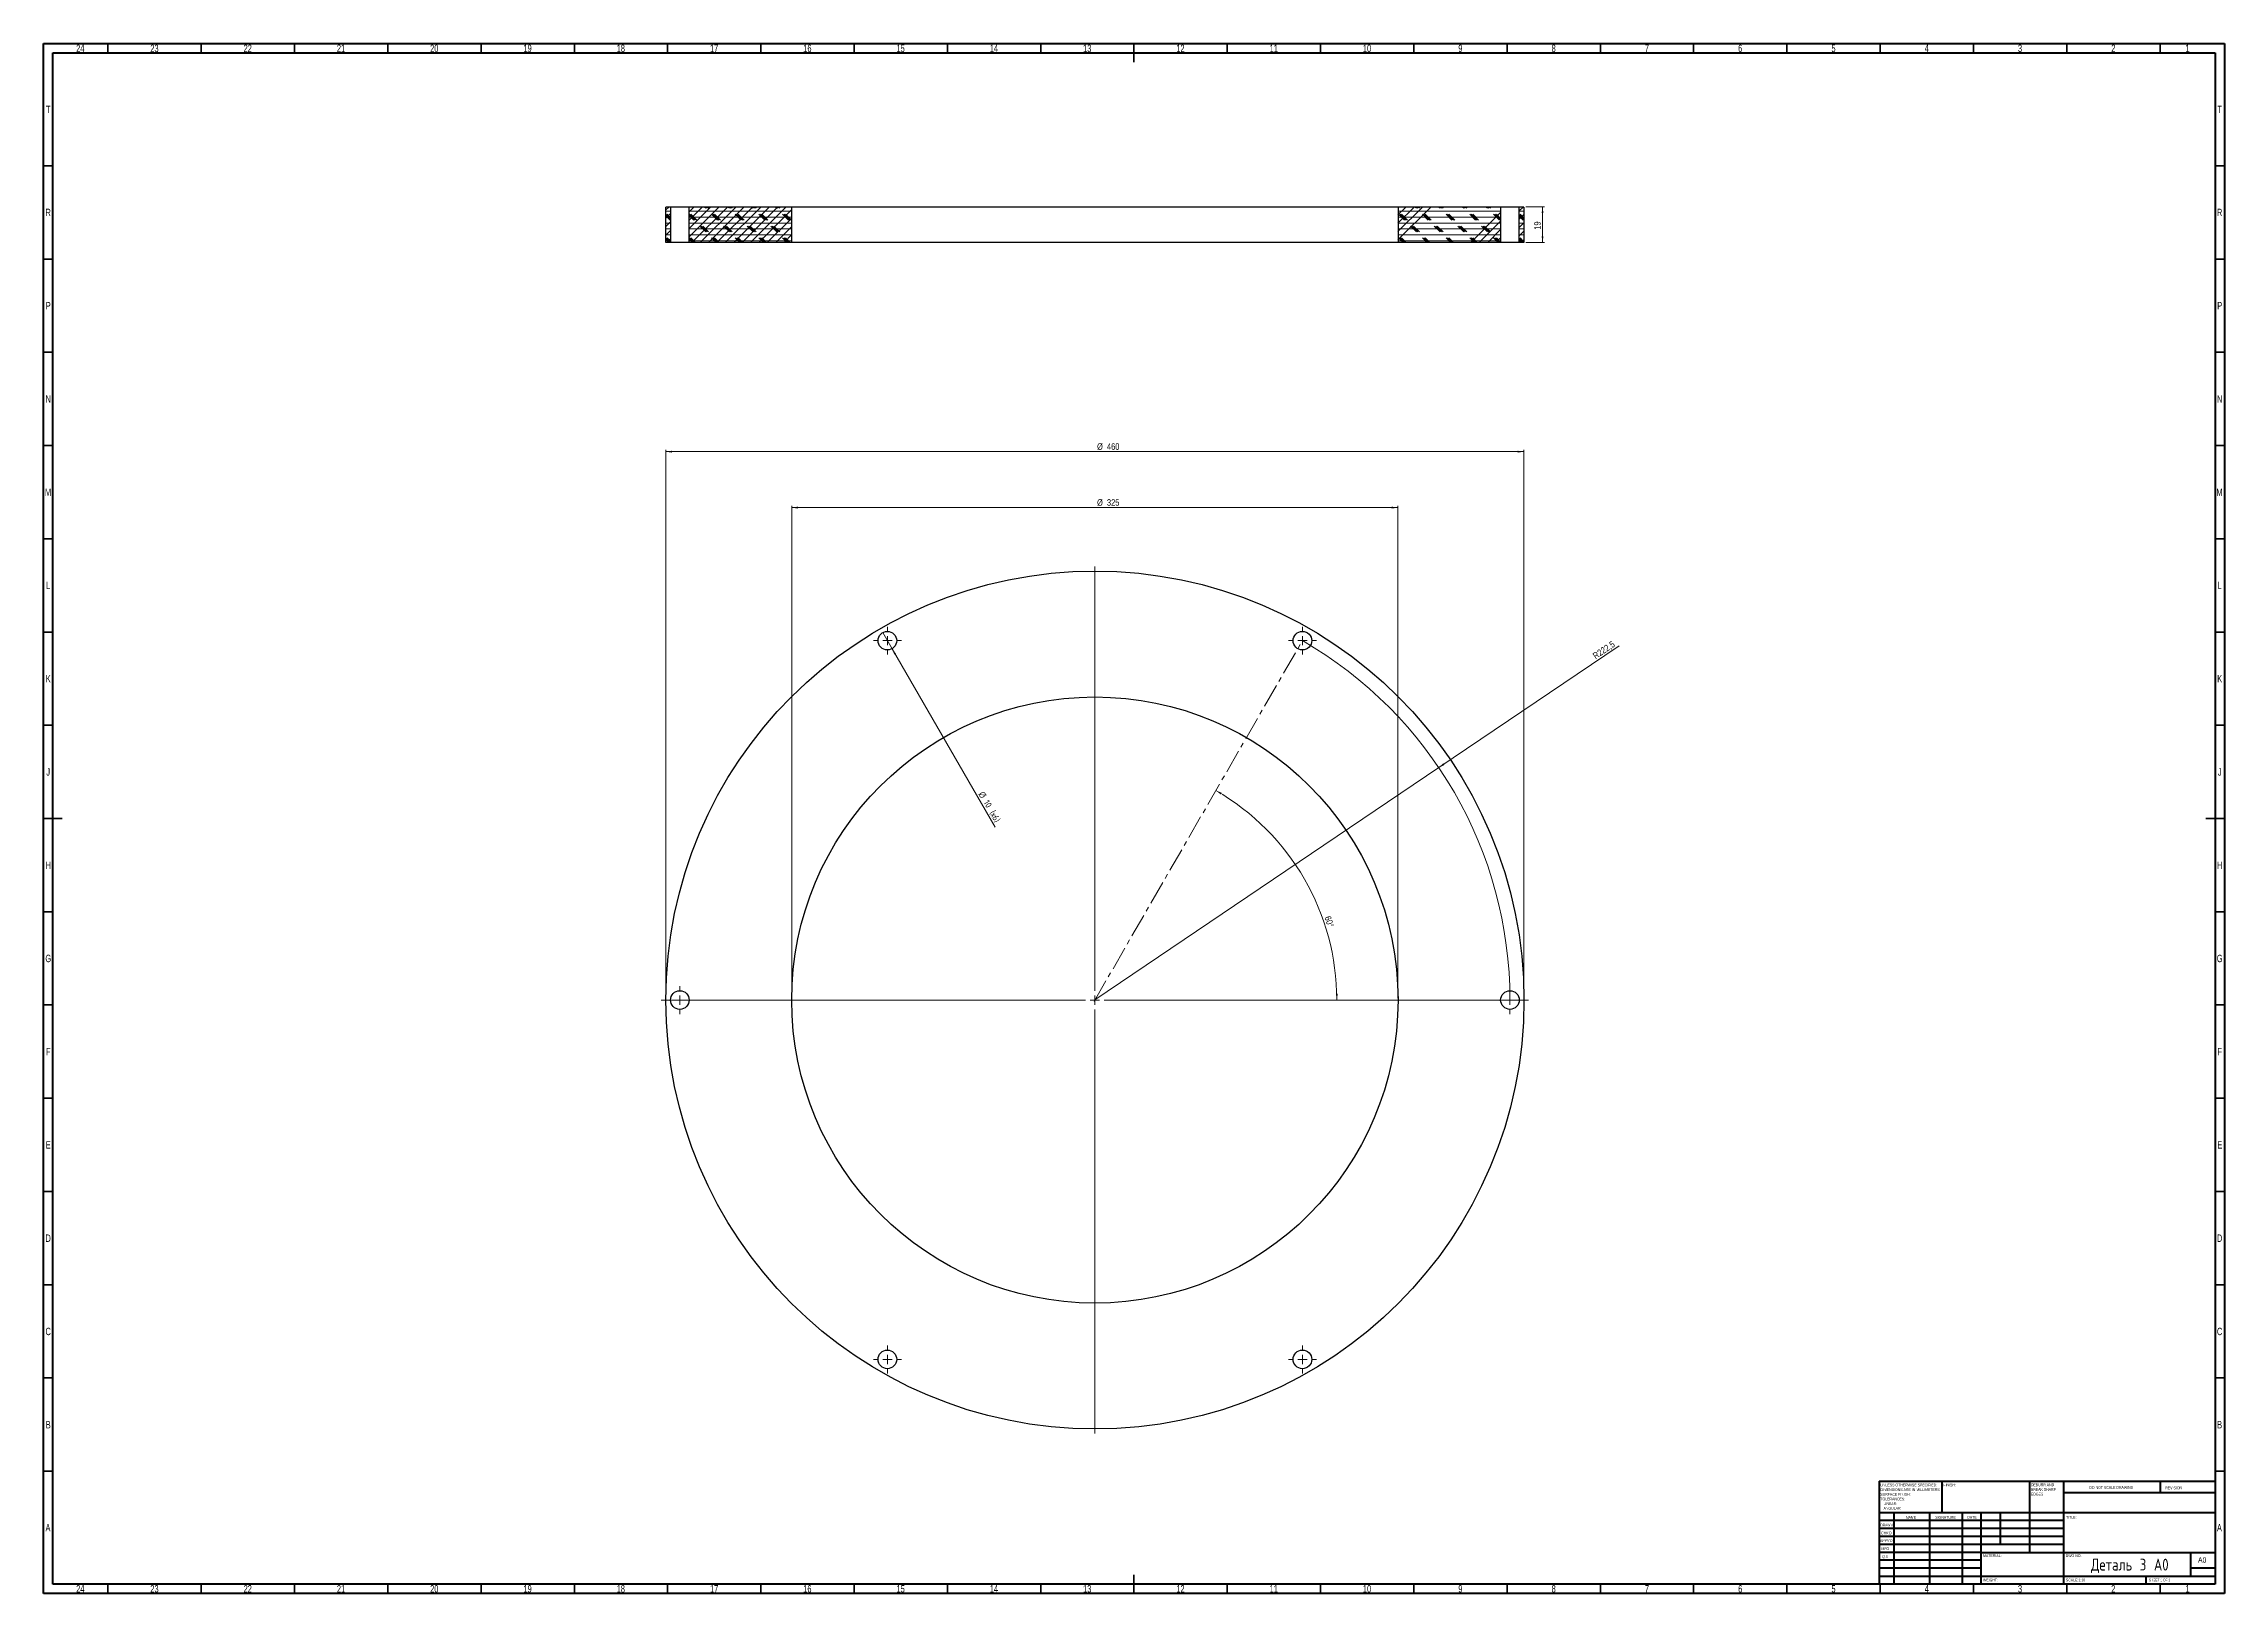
# Model space of a CAD drawing. Header units: millimetres. Extents: x 15 to 1184, y 5 to 836.
import ezdxf

# ---------------------------------------------------------------- set-up
doc = ezdxf.new("R2010")
doc.units = ezdxf.units.MM
doc.linetypes.add('CENTERX2', pattern=[20.32, 12.7, -2.54, 2.54, -2.54])
doc.styles.add('SLDTEXTSTYLE0', font='TXT', dxfattribs={"width": 0.75})
doc.styles.add('SLDTEXTSTYLE1', font='TXT', dxfattribs={"width": 0.686449})
doc.styles.add('SLDTEXTSTYLE2', font='TXT', dxfattribs={"width": 0.6875})
doc.styles.add('SLDTEXTSTYLE3', font='TXT', dxfattribs={"width": 0.75, "bigfont": 'bigfont'})
doc.dimstyles.new('SLDDIMSTYLE0', dxfattribs={"dimtxt": 3.5, "dimasz": 3.302, "dimexe": 0, "dimexo": 0.0625, "dimgap": 0.875, "dimtad": 1, "dimdec": 1, "dimrnd": 1e-09, "dimzin": 12, "dimdsep": 46, "dimtxsty": 'SLDTEXTSTYLE0', "dimsah": 1, "dimcen": 0, "dimadec": 0, "dimazin": 3, "dimtfac": 1, "dimtdec": 1, "dimtofl": 0, "dimtmove": 0, "dimatfit": 3, "dimfxl": 1, "dimfrac": 2, "dimtolj": 1, "dimtzin": 12, "dimarcsym": 0})
doc.dimstyles.new('SLDDIMSTYLE1', dxfattribs={"dimtxt": 3.5, "dimasz": 3.302, "dimexe": 0, "dimexo": 0.0625, "dimgap": 0.875, "dimtad": 1, "dimdec": 4, "dimzin": 12, "dimdsep": 46, "dimtxsty": 'SLDTEXTSTYLE0', "dimsah": 1, "dimcen": 0.09, "dimazin": 3, "dimtfac": 1, "dimtofl": 0, "dimtmove": 0, "dimatfit": 3, "dimfxl": 1, "dimfrac": 2, "dimtolj": 1, "dimtzin": 12, "dimarcsym": 0})
doc.dimstyles.new('SLDDIMSTYLE2', dxfattribs={"dimtxt": 3.5, "dimasz": 3.302, "dimexe": 0, "dimexo": 0.0625, "dimgap": 0.875, "dimtad": 1, "dimdec": 0, "dimrnd": 1e-09, "dimzin": 12, "dimdsep": 46, "dimtxsty": 'SLDTEXTSTYLE0', "dimsah": 1, "dimcen": 0.09, "dimadec": 0, "dimazin": 3, "dimtfac": 1, "dimtdec": 0, "dimtofl": 0, "dimtmove": 0, "dimatfit": 3, "dimfxl": 1, "dimfrac": 2, "dimtolj": 1, "dimtzin": 12, "dimarcsym": 0})
doc.dimstyles.new('SLDDIMSTYLE3', dxfattribs={"dimtxt": 3.5, "dimasz": 3.302, "dimexe": 0, "dimexo": 0.0625, "dimgap": 0.875, "dimtad": 1, "dimdec": 0, "dimrnd": 1e-09, "dimzin": 12, "dimdsep": 46, "dimtxsty": 'SLDTEXTSTYLE0', "dimblk1": 'NONE', "dimsah": 1, "dimcen": 0, "dimadec": 0, "dimazin": 3, "dimtfac": 1, "dimtdec": 0, "dimtmove": 0, "dimatfit": 3, "dimldrblk": 'NONE', "dimfxl": 1, "dimfrac": 2, "dimtolj": 1, "dimtzin": 12, "dimarcsym": 0})
doc.dimstyles.new('SLDDIMSTYLE4', dxfattribs={"dimtxt": 3.5, "dimasz": 3.302, "dimexe": 0, "dimexo": 0.0625, "dimgap": 0.875, "dimtad": 1, "dimdec": 0, "dimrnd": 1e-09, "dimzin": 12, "dimdsep": 46, "dimtxsty": 'SLDTEXTSTYLE0', "dimsah": 1, "dimcen": 0.09, "dimadec": 0, "dimazin": 3, "dimtfac": 1, "dimtdec": 0, "dimtmove": 0, "dimatfit": 0, "dimfxl": 1, "dimfrac": 2, "dimtolj": 1, "dimtzin": 12, "dimarcsym": 0})
pattern_1 = [(0, (0, 0), (0, 3.175), []), (135, (1.5875, -1.5875), (-6.35, -6.35), [4.49013, -4.49013]), (135, (2.381, -1.5875), (-6.35, -6.35), [4.49013, -4.49013]), (135, (3.175, -1.5875), (-6.35, -6.35), [4.49013, -4.49013])]

# ---------------------------------------------------------------- blocks, each defined once
blk = doc.blocks.new('SW_NOTE_0')
at = {"color": 0, "linetype": 'Continuous', "lineweight": 0, "char_height": 1.5, "attachment_point": 1, "style": 'SLDTEXTSTYLE0'}
for s, insert in [('UNLESS OTHERWISE SPECIFIED:', (0, 1.9)), ('TOLERANCES:', (0, -5.6)), ('DIMENSIONS ARE IN MILLIMETERS', (0, -0.6)), ('SURFACE FINISH:', (0, -3.1)), ('ANGULAR:', (1.7, -10.6)), ('LINEAR:', (1.7, -8.1))]:
    blk.add_mtext(s, dxfattribs=dict(at, insert=insert))
blk = doc.blocks.new('SW_NOTE_0_1')
at = {"color": 0, "linetype": 'Continuous', "lineweight": 0, "char_height": 1.5, "attachment_point": 1, "style": 'SLDTEXTSTYLE0'}
for s, insert in [('DEBURR AND', (0, 1.9)), ('BREAK SHARP', (0, -0.6)), ('EDGES', (0, -3.1))]:
    blk.add_mtext(s, dxfattribs=dict(at, insert=insert))
blk = doc.blocks.new('_D')
at = {"color": 7, "linetype": 'Continuous', "lineweight": 0}
for q in [(859.5, 513.1), (578.5, 323.2)]:
    blk.add_line((762.9, 447.8), q, dxfattribs=at)
at = {"color": 7, "linetype": 'Continuous', "lineweight": 18}
blk.add_solid([(762.9, 447.8), (765.9, 449.2), (765.3, 450.1)], dxfattribs=at)
at = {"color": 7, "linetype": 'Continuous', "lineweight": 18, "insert": (845, 508.7), "char_height": 3.5, "attachment_point": 1, "rotation": 34.0615, "style": 'SLDTEXTSTYLE0'}
blk.add_mtext('R222,5', dxfattribs=at)
blk = doc.blocks.new('_D_1')
at = {"color": 7, "linetype": 'Continuous', "lineweight": 18}
blk.add_arc((578.5, 323.2), 129.7, 0, 60, dxfattribs=at)
for points in [[(643.4, 435.5), (646, 433.4), (646.5, 434.3)], [(708.3, 323.2), (708.7, 326.5), (707.7, 326.5)]]:
    blk.add_solid(points, dxfattribs=at)
at = {"color": 7, "linetype": 'Continuous', "lineweight": 18, "insert": (704.9, 368.6), "char_height": 3.5, "attachment_point": 1, "rotation": 288.2719, "style": 'SLDTEXTSTYLE0'}
blk.add_mtext('60°', dxfattribs=at)
blk = doc.blocks.new('_D_2')
at = {"color": 7, "linetype": 'Continuous', "lineweight": 0}
for p, q in [((348.5, 324.2), (348.5, 618.2)), ((348.5, 617.2), (808.5, 617.2)), ((808.5, 324.2), (808.5, 618.2))]:
    blk.add_line(p, q, dxfattribs=at)
at = {"color": 7, "linetype": 'Continuous', "lineweight": 18}
for points in [[(348.5, 617.2), (351.8, 616.7), (351.8, 617.7)], [(808.5, 617.2), (805.2, 617.7), (805.2, 616.7)]]:
    blk.add_solid(points, dxfattribs=at)
at = {"color": 7, "linetype": 'Continuous', "lineweight": 18, "char_height": 3.5, "attachment_point": 1, "style": 'SLDTEXTSTYLE0'}
for s, insert in [('%%c', (579.7, 621.7)), ('460', (585, 621.7))]:
    blk.add_mtext(s, dxfattribs=dict(at, insert=insert))
blk = doc.blocks.new('_D_3')
at = {"color": 7, "linetype": 'Continuous', "lineweight": 0}
for p, q in [((416, 324.2), (416, 588.2)), ((416, 587.2), (741, 587.2)), ((741, 324.2), (741, 588.2))]:
    blk.add_line(p, q, dxfattribs=at)
at = {"color": 7, "linetype": 'Continuous', "lineweight": 18}
for points in [[(416, 587.2), (419.3, 586.7), (419.3, 587.7)], [(741, 587.2), (737.7, 587.7), (737.7, 586.7)]]:
    blk.add_solid(points, dxfattribs=at)
at = {"color": 7, "linetype": 'Continuous', "lineweight": 18, "char_height": 3.5, "attachment_point": 1, "style": 'SLDTEXTSTYLE0'}
for s, insert in [('%%c', (579.7, 591.7)), ('325', (585, 591.7))]:
    blk.add_mtext(s, dxfattribs=dict(at, insert=insert))
blk = doc.blocks.new('_D_4')
at = {"color": 7, "linetype": 'Continuous', "lineweight": 0}
for q in [(464.8, 520.2), (525.1, 415.8)]:
    blk.add_line((469.8, 511.5), q, dxfattribs=at)
at = {"color": 7, "linetype": 'Continuous', "lineweight": 18}
blk.add_solid([(469.8, 511.5), (471, 508.4), (471.9, 508.9)], dxfattribs=at)
at = {"color": 7, "linetype": 'Continuous', "lineweight": 18, "char_height": 3.5, "attachment_point": 1, "rotation": 300}
for s, insert, style in [('%%c', (519, 435.4), 'SLDTEXTSTYLE0'), ('10 (х6)', (521.7, 430.8), 'SLDTEXTSTYLE3')]:
    blk.add_mtext(s, dxfattribs=dict(at, insert=insert, style=style))
blk = doc.blocks.new('_None')
blk = doc.blocks.new('SW_CENTERMARKSYMBOL_0')
at = {"color": 0, "linetype": 'Continuous', "lineweight": 18}
for p, q in [((0, 5), (0, 232.5)), ((-5, 0), (-232.5, 0)), ((0, 0), (-2.5, 0)), ((0, 0), (0, 2.5)), ((0, 0), (0, -2.5)), ((0, 0), (2.5, 0)), ((5, 0), (232.5, 0)), ((0, -5), (0, -232.5))]:
    blk.add_line(p, q, dxfattribs=at)
blk = doc.blocks.new('SW_CENTERMARKSYMBOL_1')
at = {"color": 0, "linetype": 'Continuous', "lineweight": 18}
for p, q in [((-5, 0), (-7.5, 0)), ((0, 0), (-2.5, 0)), ((0, 5), (0, 7.5)), ((0, 0), (0, 2.5)), ((0, 0), (0, -2.5)), ((0, 0), (2.5, 0)), ((5, 0), (7.5, 0)), ((0, -5), (0, -7.5))]:
    blk.add_line(p, q, dxfattribs=at)
blk = doc.blocks.new('SW_CENTERMARKSYMBOL_2')
at = {"color": 0, "linetype": 'Continuous', "lineweight": 18}
for p, q in [((-5, 0), (-7.5, 0)), ((0, 0), (-2.5, 0)), ((0, 5), (0, 7.5)), ((0, 0), (0, 2.5)), ((0, 0), (0, -2.5)), ((0, 0), (2.5, 0)), ((5, 0), (7.5, 0)), ((0, -5), (0, -7.5))]:
    blk.add_line(p, q, dxfattribs=at)
blk = doc.blocks.new('SW_CENTERMARKSYMBOL_3')
at = {"color": 0, "linetype": 'Continuous', "lineweight": 18}
for p, q in [((-5, 0), (-7.5, 0)), ((0, 0), (-2.5, 0)), ((0, 5), (0, 7.5)), ((0, 0), (0, 2.5)), ((0, 0), (0, -2.5)), ((0, 0), (2.5, 0)), ((5, 0), (7.5, 0)), ((0, -5), (0, -7.5))]:
    blk.add_line(p, q, dxfattribs=at)
blk = doc.blocks.new('SW_CENTERMARKSYMBOL_4')
at = {"color": 0, "linetype": 'Continuous', "lineweight": 18}
for p, q in [((-5, 0), (-7.5, 0)), ((0, 0), (-2.5, 0)), ((0, 5), (0, 7.5)), ((0, 0), (0, 2.5)), ((0, 0), (0, -2.5)), ((0, 0), (2.5, 0)), ((5, 0), (7.5, 0)), ((0, -5), (0, -7.5))]:
    blk.add_line(p, q, dxfattribs=at)
blk = doc.blocks.new('SW_CENTERMARKSYMBOL_5')
at = {"color": 0, "linetype": 'Continuous', "lineweight": 18}
for p, q in [((-5, 0), (-7.5, 0)), ((0, 0), (-2.5, 0)), ((0, 5), (0, 7.5)), ((0, 0), (0, 2.5)), ((0, 0), (0, -2.5)), ((0, 0), (2.5, 0)), ((5, 0), (7.5, 0)), ((0, -5), (0, -7.5))]:
    blk.add_line(p, q, dxfattribs=at)
blk = doc.blocks.new('SW_CENTERMARKSYMBOL_6')
at = {"color": 0, "linetype": 'Continuous', "lineweight": 18}
for p, q in [((-5, 0), (-7.5, 0)), ((0, 0), (-2.5, 0)), ((0, 5), (0, 7.5)), ((0, 0), (0, 2.5)), ((0, 0), (0, -2.5)), ((0, 0), (2.5, 0)), ((5, 0), (7.5, 0)), ((0, -5), (0, -7.5))]:
    blk.add_line(p, q, dxfattribs=at)
blk = doc.blocks.new('SW_HATCH_0')
at = {"color": 0, "linetype": 'Continuous', "lineweight": 0}
for p, q in [((0, 0), (-2, -2)), ((0.5, -4), (-2, -6.5)), ((0.5, -8.5), (-2, -11)), ((0.5, -13), (-2, -15.5)), ((0.5, -17.5), (-1, -19))]:
    blk.add_line(p, q, dxfattribs=at)
blk = doc.blocks.new('SW_HATCH_1')
at = {"color": 0, "linetype": 'Continuous', "lineweight": 0}
for p, q in [((0, 0), (-2.5, -2.5)), ((4.5, 0), (-2.5, -7)), ((9, 0), (-2.5, -11.5)), ((13.5, 0), (-2.5, -16)), ((18, 0), (-1, -19)), ((22.5, 0), (3.5, -19)), ((26.9, 0), (7.9, -19)), ((31.4, 0), (12.4, -19)), ((35.9, 0), (16.9, -19)), ((40.4, 0), (21.4, -19)), ((44.9, 0), (25.9, -19)), ((49.4, 0), (30.4, -19)), ((52.5, -1.4), (34.9, -19)), ((52.5, -5.9), (39.4, -19)), ((52.5, -10.4), (43.9, -19)), ((52.5, -14.8), (48.4, -19))]:
    blk.add_line(p, q, dxfattribs=at)
blk = doc.blocks.new('SW_HATCH_2')
at = {"color": 0, "linetype": 'Continuous', "lineweight": 0}
for p, q in [((0, 0), (-4.2, -4.2)), ((4.5, 0), (-4.2, -8.6)), ((9, 0), (-4.2, -13.1)), ((13.5, 0), (-4.2, -17.6)), ((50.8, -3), (34.9, -19)), ((50.8, -7.5), (39.4, -19)), ((50.8, -12), (43.9, -19)), ((50.8, -16.5), (48.4, -19))]:
    blk.add_line(p, q, dxfattribs=at)
blk = doc.blocks.new('SW_HATCH_4')
at = {"color": 0, "linetype": 'Continuous', "lineweight": 0}
for p, q in [((0, 0), (-1.5, -1.5)), ((1, -3.5), (-1.5, -6)), ((1, -8), (-1.5, -10.5)), ((1, -12.5), (-1.5, -15)), ((1, -17), (-1, -19))]:
    blk.add_line(p, q, dxfattribs=at)
blk = doc.blocks.new('_D_5')
at = {"color": 7, "linetype": 'Continuous', "lineweight": 0}
for p, q in [((809.5, 748.4), (819.5, 748.4)), ((818.5, 729.4), (818.5, 748.4)), ((809.5, 729.4), (819.5, 729.4))]:
    blk.add_line(p, q, dxfattribs=at)
at = {"color": 7, "linetype": 'Continuous', "lineweight": 18}
for points in [[(818.5, 748.4), (818, 745.1), (819, 745.1)], [(818.5, 729.4), (819, 732.7), (818, 732.7)]]:
    blk.add_solid(points, dxfattribs=at)
at = {"color": 7, "linetype": 'Continuous', "lineweight": 18, "insert": (814, 736.2), "char_height": 3.5, "attachment_point": 1, "rotation": 90, "style": 'SLDTEXTSTYLE0'}
blk.add_mtext('19', dxfattribs=at)

msp = doc.modelspace()

# ---------------------------------------------------------------- hatches: boundary and pattern name
at = {"linetype": 'Continuous', "lineweight": 18}
h = msp.add_hatch(dxfattribs=at)
h.set_pattern_fill('CORK', style=0)
h.set_pattern_definition(pattern_1)
h.paths.add_polyline_path([(348.53889, 729.36288), (351.03889, 729.36288), (351.03889, 748.36288), (348.53889, 748.36288)], flags=0)
h = msp.add_hatch(dxfattribs=at)
h.set_pattern_fill('CORK', style=0)
h.set_pattern_definition(pattern_1)
h.paths.add_polyline_path([(416.03889, 729.36288), (416.03889, 748.36288), (361.03889, 748.36288), (361.03889, 729.36288)], flags=0)
h = msp.add_hatch(dxfattribs=at)
h.set_pattern_fill('CORK', style=0)
h.set_pattern_definition(pattern_1)
h.paths.add_polyline_path([(741.03889, 748.36288), (741.03889, 729.36288), (796.03889, 729.36288), (796.03889, 748.36288)], flags=0)
h = msp.add_hatch(dxfattribs=at)
h.set_pattern_fill('CORK', style=0)
h.set_pattern_definition(pattern_1)
h.paths.add_polyline_path([(808.53889, 748.36288), (806.03889, 748.36288), (806.03889, 729.36288), (808.53889, 729.36288)], flags=0)

# ---------------------------------------------------------------- linework, layer by layer
at = {"color": 7, "linetype": 'Continuous', "lineweight": 70}
for p, q in [((15, 5), (15, 836)), ((15, 836), (1184, 836)), ((20, 10), (20, 831)), ((20, 831), (1179, 831)), ((1179, 831), (1179, 10)), ((1184, 836), (1184, 5)), ((1184, 5), (15, 5)), ((1179, 10), (20, 10))]:
    msp.add_line(p, q, dxfattribs=at)
at = {"color": 7, "linetype": 'Continuous', "lineweight": 35}
for p, q in [((49.5, 831), (49.5, 836)), ((99.5, 831), (99.5, 836)), ((149.5, 831), (149.5, 836)), ((199.5, 831), (199.5, 836)), ((249.5, 831), (249.5, 836)), ((299.5, 831), (299.5, 836)), ((349.5, 831), (349.5, 836)), ((399.5, 831), (399.5, 836)), ((449.5, 831), (449.5, 836)), ((499.5, 831), (499.5, 836)), ((549.5, 831), (549.5, 836)), ((599.5, 836), (599.5, 826)), ((599.5, 831), (599.5, 836)), ((649.5, 831), (649.5, 836)), ((699.5, 831), (699.5, 836)), ((749.5, 831), (749.5, 836)), ((799.5, 831), (799.5, 836)), ((849.5, 831), (849.5, 836)), ((899.5, 831), (899.5, 836)), ((949.5, 831), (949.5, 836)), ((999.5, 831), (999.5, 836)), ((1049.5, 831), (1049.5, 836)), ((1099.5, 831), (1099.5, 836)), ((1149.5, 831), (1149.5, 836)), ((20, 770.5), (15, 770.5)), ((1179, 770.5), (1184, 770.5)), ((20, 720.5), (15, 720.5)), ((1179, 720.5), (1184, 720.5)), ((20, 670.5), (15, 670.5)), ((1179, 670.5), (1184, 670.5)), ((20, 620.5), (15, 620.5)), ((1179, 620.5), (1184, 620.5)), ((20, 570.5), (15, 570.5)), ((1179, 570.5), (1184, 570.5)), ((20, 520.5), (15, 520.5)), ((1179, 520.5), (1184, 520.5)), ((20, 470.5), (15, 470.5)), ((1179, 470.5), (1184, 470.5)), ((15, 420.5), (25, 420.5)), ((20, 420.5), (15, 420.5)), ((1184, 420.5), (1174, 420.5)), ((1179, 420.5), (1184, 420.5)), ((20, 370.5), (15, 370.5)), ((1179, 370.5), (1184, 370.5)), ((20, 320.5), (15, 320.5)), ((1179, 320.5), (1184, 320.5)), ((20, 270.5), (15, 270.5)), ((1179, 270.5), (1184, 270.5)), ((20, 220.5), (15, 220.5)), ((1179, 220.5), (1184, 220.5)), ((20, 170.5), (15, 170.5)), ((1179, 170.5), (1184, 170.5)), ((20, 120.5), (15, 120.5)), ((1179, 120.5), (1184, 120.5)), ((20, 70.5), (15, 70.5)), ((1179, 70.5), (1184, 70.5)), ((599.5, 5), (599.5, 15)), ((49.5, 10), (49.5, 5)), ((99.5, 10), (99.5, 5)), ((149.5, 10), (149.5, 5)), ((199.5, 10), (199.5, 5)), ((249.5, 10), (249.5, 5)), ((299.5, 10), (299.5, 5)), ((349.5, 10), (349.5, 5)), ((399.5, 10), (399.5, 5)), ((449.5, 10), (449.5, 5)), ((499.5, 10), (499.5, 5)), ((549.5, 10), (549.5, 5)), ((599.5, 10), (599.5, 5)), ((649.5, 10), (649.5, 5)), ((699.5, 10), (699.5, 5)), ((749.5, 10), (749.5, 5)), ((799.5, 10), (799.5, 5)), ((849.5, 10), (849.5, 5)), ((899.5, 10), (899.5, 5)), ((949.5, 10), (949.5, 5)), ((999.5, 10), (999.5, 5)), ((1049.5, 10), (1049.5, 5)), ((1099.5, 10), (1099.5, 5)), ((1149.5, 10), (1149.5, 5))]:
    msp.add_line(p, q, dxfattribs=at)
at = {"color": 7, "linetype": 'Continuous', "lineweight": 25}
for p, q in [((348.53889, 729.36288), (348.53889, 748.36288)), ((351.03889, 748.36288), (348.53889, 748.36288)), ((351.03889, 748.36288), (351.03889, 729.36288)), ((361.03889, 748.36288), (351.03889, 748.36288)), ((361.03889, 729.36288), (361.03889, 748.36288)), ((416.03889, 748.36288), (361.03889, 748.36288)), ((416.03889, 729.36288), (416.03889, 748.36288)), ((741.03889, 748.36288), (416.03889, 748.36288)), ((741.03889, 748.36288), (741.03889, 729.36288)), ((796.03889, 748.36288), (741.03889, 748.36288)), ((796.03889, 748.36288), (796.03889, 729.36288)), ((806.03889, 748.36288), (796.03889, 748.36288)), ((806.03889, 729.36288), (806.03889, 748.36288)), ((808.53889, 748.36288), (806.03889, 748.36288)), ((808.53889, 748.36288), (808.53889, 729.36288)), ((351.03889, 729.36288), (348.53889, 729.36288)), ((361.03889, 729.36288), (351.03889, 729.36288)), ((416.03889, 729.36288), (361.03889, 729.36288)), ((741.03889, 729.36288), (416.03889, 729.36288)), ((796.03889, 729.36288), (741.03889, 729.36288)), ((806.03889, 729.36288), (796.03889, 729.36288)), ((808.53889, 729.36288), (806.03889, 729.36288))]:
    msp.add_line(p, q, dxfattribs=at)
at = {"color": 7, "linetype": 'CENTERX2', "lineweight": 18}
msp.add_line((578.08581, 322.3805), (689.78889, 515.85591), dxfattribs=at)
at = {"color": 7, "linetype": 'Continuous', "lineweight": 50}
for p, q in [((999, 65.25), (1179, 65.25)), ((999, 65.25), (999, 10)), ((1032.8, 48.25), (1032.8, 65.25)), ((1079.6, 65.25), (1079.6, 27)), ((1097.8, 65.25), (1097.8, 10)), ((1179, 58.875), (1097.8, 58.875)), ((1149.8, 58.875), (1149.8, 65.25)), ((1179, 48.25), (999, 48.25)), ((1006.8, 48.25), (1006.8, 10)), ((1025.99095, 48.25), (1025.99095, 10)), ((1043.39893, 48.25), (1043.39893, 10)), ((1053.6, 10), (1053.6, 48.25)), ((1064, 31.25), (1064, 48.25)), ((1097.8, 44), (999, 44)), ((1097.8, 39.75), (999, 39.75)), ((1097.8, 35.5), (999, 35.5)), ((1097.8, 31.25), (999, 31.25)), ((1053.6, 27), (999, 27)), ((1053.6, 27), (1179, 27)), ((1166, 14.25), (1166, 27)), ((1053.6, 22.74993), (999, 22.74993)), ((1053.6, 18.5), (999, 18.5)), ((999, 14.25), (1179, 14.25)), ((1142, 10), (1142, 14.25)), ((1179, 18.5), (1166, 18.5))]:
    msp.add_line(p, q, dxfattribs=at)
at = {"color": 7, "linetype": 'Continuous', "lineweight": 25}
for centre, radius in [((578.53889, 323.16526), 230), ((467.28889, 515.85591), 5), ((689.78889, 515.85591), 5), ((578.53889, 323.16526), 162.5), ((356.03889, 323.16526), 5), ((801.03889, 323.16526), 5), ((467.28889, 130.47461), 5), ((689.78889, 130.47461), 5)]:
    msp.add_circle(centre, radius, dxfattribs=at)
at = {"color": 7, "linetype": 'Continuous', "lineweight": 18}
msp.add_arc((578.53889, 323.16526), 222.5, 0, 60, dxfattribs=at)

# ---------------------------------------------------------------- block references
at = {"color": 7, "linetype": 'Continuous', "lineweight": 0}
for name, p in [('SW_HATCH_4', (350.0621, 748.36288)), ('SW_HATCH_1', (363.53248, 748.36288)), ('SW_HATCH_2', (745.19337, 748.36288)), ('SW_HATCH_0', (808.05516, 748.36288)), ('SW_CENTERMARKSYMBOL_0', (578.53889, 323.16526)), ('SW_CENTERMARKSYMBOL_1', (467.28889, 515.85591)), ('SW_CENTERMARKSYMBOL_4', (689.78889, 515.85591)), ('SW_CENTERMARKSYMBOL_5', (356.03889, 323.16526)), ('SW_CENTERMARKSYMBOL_3', (801.03889, 323.16526)), ('SW_CENTERMARKSYMBOL_2', (467.28889, 130.47461)), ('SW_CENTERMARKSYMBOL_6', (689.78889, 130.47461)), ('SW_NOTE_0', (999.59367, 61.98737)), ('SW_NOTE_0_1', (1080.30922, 62.06949))]:
    msp.add_blockref(name, p, dxfattribs=at)

# ---------------------------------------------------------------- texts
for s, insert, char_height, attachment_point, style in [('24', (34.67007, 835.44183), 3.96875, 2, 'SLDTEXTSTYLE0'), ('23', (74.42007, 835.44183), 3.96875, 2, 'SLDTEXTSTYLE0'), ('22', (124.42007, 835.44183), 3.96875, 2, 'SLDTEXTSTYLE0'), ('21', (174.42007, 835.44183), 3.96875, 2, 'SLDTEXTSTYLE0'), ('20', (224.42007, 835.44183), 3.96875, 2, 'SLDTEXTSTYLE0'), ('19', (274.42007, 835.44183), 3.96875, 2, 'SLDTEXTSTYLE0'), ('18', (324.42007, 835.44183), 3.96875, 2, 'SLDTEXTSTYLE0'), ('17', (374.42007, 835.44183), 3.96875, 2, 'SLDTEXTSTYLE0'), ('16', (424.42007, 835.44183), 3.96875, 2, 'SLDTEXTSTYLE0'), ('15', (474.42007, 835.44183), 3.96875, 2, 'SLDTEXTSTYLE0'), ('14', (524.42007, 835.44183), 3.96875, 2, 'SLDTEXTSTYLE0'), ('13', (574.42007, 835.44183), 3.96875, 2, 'SLDTEXTSTYLE0'), ('12', (624.42007, 835.44183), 3.96875, 2, 'SLDTEXTSTYLE0'), ('11', (674.42007, 835.44183), 3.96875, 2, 'SLDTEXTSTYLE0'), ('10', (724.42007, 835.44183), 3.96875, 2, 'SLDTEXTSTYLE0'), ('9', (774.46004, 835.44183), 3.96875, 2, 'SLDTEXTSTYLE0'), ('8', (824.46004, 835.44183), 3.96875, 2, 'SLDTEXTSTYLE0'), ('7', (874.46004, 835.44183), 3.96875, 2, 'SLDTEXTSTYLE0'), ('6', (924.46004, 835.44183), 3.96875, 2, 'SLDTEXTSTYLE0'), ('5', (974.46004, 835.44183), 3.96875, 2, 'SLDTEXTSTYLE0'), ('4', (1024.46004, 835.44183), 3.96875, 2, 'SLDTEXTSTYLE0'), ('3', (1074.46004, 835.44183), 3.96875, 2, 'SLDTEXTSTYLE0'), ('2', (1124.46004, 835.44183), 3.96875, 2, 'SLDTEXTSTYLE0'), ('1', (1164.21004, 835.44183), 3.96875, 2, 'SLDTEXTSTYLE0'), ('T', (17.48806, 802.69183), 3.96875, 2, 'SLDTEXTSTYLE0'), ('T', (1181.48806, 802.69183), 3.96875, 2, 'SLDTEXTSTYLE0'), ('R', (17.44442, 747.44183), 3.96875, 2, 'SLDTEXTSTYLE0'), ('R', (1181.44442, 747.44183), 3.96875, 2, 'SLDTEXTSTYLE0'), ('P', (17.48484, 697.44183), 3.96875, 2, 'SLDTEXTSTYLE0'), ('P', (1181.48484, 697.44183), 3.96875, 2, 'SLDTEXTSTYLE0'), ('N', (17.46371, 647.44183), 3.96875, 2, 'SLDTEXTSTYLE0'), ('N', (1181.46371, 647.44183), 3.96875, 2, 'SLDTEXTSTYLE0'), ('M', (17.36174, 597.44183), 3.96875, 2, 'SLDTEXTSTYLE0'), ('M', (1181.36174, 597.44183), 3.96875, 2, 'SLDTEXTSTYLE0'), ('L', (17.45452, 547.44183), 3.96875, 2, 'SLDTEXTSTYLE0'), ('L', (1181.45452, 547.44183), 3.96875, 2, 'SLDTEXTSTYLE0'), ('K', (17.48852, 497.44183), 3.96875, 2, 'SLDTEXTSTYLE0'), ('K', (1181.48852, 497.44183), 3.96875, 2, 'SLDTEXTSTYLE0'), ('J', (17.46509, 447.44183), 3.96875, 2, 'SLDTEXTSTYLE0'), ('J', (1181.46509, 447.44183), 3.96875, 2, 'SLDTEXTSTYLE0'), ('H', (17.49035, 397.44183), 3.96875, 2, 'SLDTEXTSTYLE0'), ('H', (1181.49035, 397.44183), 3.96875, 2, 'SLDTEXTSTYLE0'), ('G', (17.48668, 347.44183), 3.96875, 2, 'SLDTEXTSTYLE0'), ('G', (1181.48668, 347.44183), 3.96875, 2, 'SLDTEXTSTYLE0'), ('F', (17.45774, 297.44183), 3.96875, 2, 'SLDTEXTSTYLE0'), ('F', (1181.45774, 297.44183), 3.96875, 2, 'SLDTEXTSTYLE0'), ('E', (17.50781, 247.44183), 3.96875, 2, 'SLDTEXTSTYLE0'), ('E', (1181.50781, 247.44183), 3.96875, 2, 'SLDTEXTSTYLE0'), ('D', (17.45269, 197.44183), 3.96875, 2, 'SLDTEXTSTYLE0'), ('D', (1181.45269, 197.44183), 3.96875, 2, 'SLDTEXTSTYLE0'), ('C', (17.45866, 147.44183), 3.96875, 2, 'SLDTEXTSTYLE0'), ('C', (1181.45866, 147.44183), 3.96875, 2, 'SLDTEXTSTYLE0'), ('B', (17.4706, 97.44183), 3.96875, 2, 'SLDTEXTSTYLE0'), ('B', (1181.4706, 97.44183), 3.96875, 2, 'SLDTEXTSTYLE0'), ('FINISH:', (1033.37129, 63.91927), 1.5, 1, 'SLDTEXTSTYLE0'), ('DO NOT SCALE DRAWING', (1111.61464, 62.53299), 1.5, 1, 'SLDTEXTSTYLE0'), ('REVISION', (1152.32758, 62.33491), 1.5, 1, 'SLDTEXTSTYLE0'), ('A', (17.33969, 42.19183), 3.96875, 2, 'SLDTEXTSTYLE0'), ('DRAWN', (999.64336, 42.38478), 1.5, 1, 'SLDTEXTSTYLE1'), ("CHK'D", (999.93922, 38.16185), 1.5, 1, 'SLDTEXTSTYLE0'), ('NAME', (1013.32224, 46.50148), 1.5, 1, 'SLDTEXTSTYLE0'), ('SIGNATURE', (1029.03359, 46.56176), 1.5, 1, 'SLDTEXTSTYLE0'), ('DATE', (1046.2147, 46.57618), 1.5, 1, 'SLDTEXTSTYLE0'), ('TITLE:', (1099.09016, 46.57618), 1.5, 1, 'SLDTEXTSTYLE0'), ('A', (1181.33969, 42.19183), 3.96875, 2, 'SLDTEXTSTYLE0'), ("APPV'D", (999.40172, 34.06587), 1.5, 1, 'SLDTEXTSTYLE0'), ('MFG', (1000.12401, 29.71578), 1.5, 1, 'SLDTEXTSTYLE0'), ('Q.A', (1000.50904, 25.50466), 1.5, 1, 'SLDTEXTSTYLE0'), ('MATERIAL:', (1054.64586, 25.98606), 1.5, 1, 'SLDTEXTSTYLE0'), ('DWG NO.', (1098.953, 25.98606), 1.5, 1, 'SLDTEXTSTYLE0'), ('Деталь 3 А0', (1133.32791, 23.60691), 6.35, 2, 'SLDTEXTSTYLE3'), ('A0', (1169.87116, 24.40639), 2.910417, 1, 'SLDTEXTSTYLE0'), ('WEIGHT:', (1054.61781, 12.94931), 1.4986, 1, 'SLDTEXTSTYLE0'), ('SCALE:1:10', (1099.07397, 12.90009), 1.5, 1, 'SLDTEXTSTYLE0'), ('SHEET 1 OF 1', (1143.47829, 12.90009), 1.5, 1, 'SLDTEXTSTYLE2'), ('24', (34.67007, 9.44183), 3.96875, 2, 'SLDTEXTSTYLE0'), ('23', (74.42007, 9.44183), 3.96875, 2, 'SLDTEXTSTYLE0'), ('22', (124.42007, 9.44183), 3.96875, 2, 'SLDTEXTSTYLE0'), ('21', (174.42007, 9.44183), 3.96875, 2, 'SLDTEXTSTYLE0'), ('20', (224.42007, 9.44183), 3.96875, 2, 'SLDTEXTSTYLE0'), ('19', (274.42007, 9.44183), 3.96875, 2, 'SLDTEXTSTYLE0'), ('18', (324.42007, 9.44183), 3.96875, 2, 'SLDTEXTSTYLE0'), ('17', (374.42007, 9.44183), 3.96875, 2, 'SLDTEXTSTYLE0'), ('16', (424.42007, 9.44183), 3.96875, 2, 'SLDTEXTSTYLE0'), ('15', (474.42007, 9.44183), 3.96875, 2, 'SLDTEXTSTYLE0'), ('14', (524.42007, 9.44183), 3.96875, 2, 'SLDTEXTSTYLE0'), ('13', (574.42007, 9.44183), 3.96875, 2, 'SLDTEXTSTYLE0'), ('12', (624.42007, 9.44183), 3.96875, 2, 'SLDTEXTSTYLE0'), ('11', (674.42007, 9.44183), 3.96875, 2, 'SLDTEXTSTYLE0'), ('10', (724.42007, 9.44183), 3.96875, 2, 'SLDTEXTSTYLE0'), ('9', (774.46004, 9.44183), 3.96875, 2, 'SLDTEXTSTYLE0'), ('8', (824.46004, 9.44183), 3.96875, 2, 'SLDTEXTSTYLE0'), ('7', (874.46004, 9.44183), 3.96875, 2, 'SLDTEXTSTYLE0'), ('6', (924.46004, 9.44183), 3.96875, 2, 'SLDTEXTSTYLE0'), ('5', (974.46004, 9.44183), 3.96875, 2, 'SLDTEXTSTYLE0'), ('4', (1024.46004, 9.44183), 3.96875, 2, 'SLDTEXTSTYLE0'), ('3', (1074.46004, 9.44183), 3.96875, 2, 'SLDTEXTSTYLE0'), ('2', (1124.46004, 9.44183), 3.96875, 2, 'SLDTEXTSTYLE0'), ('1', (1164.21004, 9.44183), 3.96875, 2, 'SLDTEXTSTYLE0')]:
    msp.add_mtext(s, dxfattribs=dict(at, insert=insert, char_height=char_height, attachment_point=attachment_point, style=style))

# ---------------------------------------------------------------- dimensions: what is measured, and where the dimension line sits
at = {"color": 7, "linetype": 'Continuous', "lineweight": 18}
dim = msp.add_linear_dim(base=(818.53889, 748.36288), p1=(808.53889, 729.36288), p2=(808.53889, 748.36288), angle=90, dimstyle='SLDDIMSTYLE4', dxfattribs=at)
dim.commit()
dim.dimension.update_dxf_attribs({"geometry": '_D_5', "text_midpoint": (818.53889, 738.77883), "dimtype": 160})
for base, p1, p2, picture, middle in [((808.53889, 617.16526), (348.53889, 323.16526), (808.53889, 323.16526), '_D_2', (586.25085, 617.16526)), ((741.03889, 587.16526), (416.03889, 323.16526), (741.03889, 323.16526), '_D_3', (586.25085, 587.16526))]:
    dim = msp.add_linear_dim(base=base, p1=p1, p2=p2, text='%%c<>', dimstyle='SLDDIMSTYLE2', dxfattribs=at)
    dim.commit()
    dim.dimension.update_dxf_attribs({"geometry": picture, "text_midpoint": middle, "dimtype": 160})
dim = msp.add_angular_dim_2l(base=(690.88115, 388.02609), line1=((811.03889, 323.16526), (346.03889, 323.16526)), line2=((689.78889, 515.85591), (578.08581, 322.3805)), dimstyle='SLDDIMSTYLE1', dxfattribs=at)
dim.commit()
dim.dimension.update_dxf_attribs({"geometry": '_D_1', "text_midpoint": (701.7199, 363.83648), "dimtype": 162})
dim = msp.add_diameter_dim_2p(p1=(464.78889, 520.18604), p2=(469.78889, 511.52578), dimstyle='SLDDIMSTYLE3', dxfattribs=at)
dim.commit()
dim.dimension.update_dxf_attribs({"geometry": '_D_4', "text_midpoint": (520.08419, 424.4118), "dimtype": 163})
dim = msp.add_radius_dim(center=(578.53889, 323.16526), mpoint=(762.8661, 447.7836), dimstyle='SLDDIMSTYLE0', dxfattribs=at)
dim.commit()
dim.dimension.update_dxf_attribs({"geometry": '_D', "text_midpoint": (853.51456, 509.06842), "dimtype": 164})

doc.saveas('drawing.dxf')
